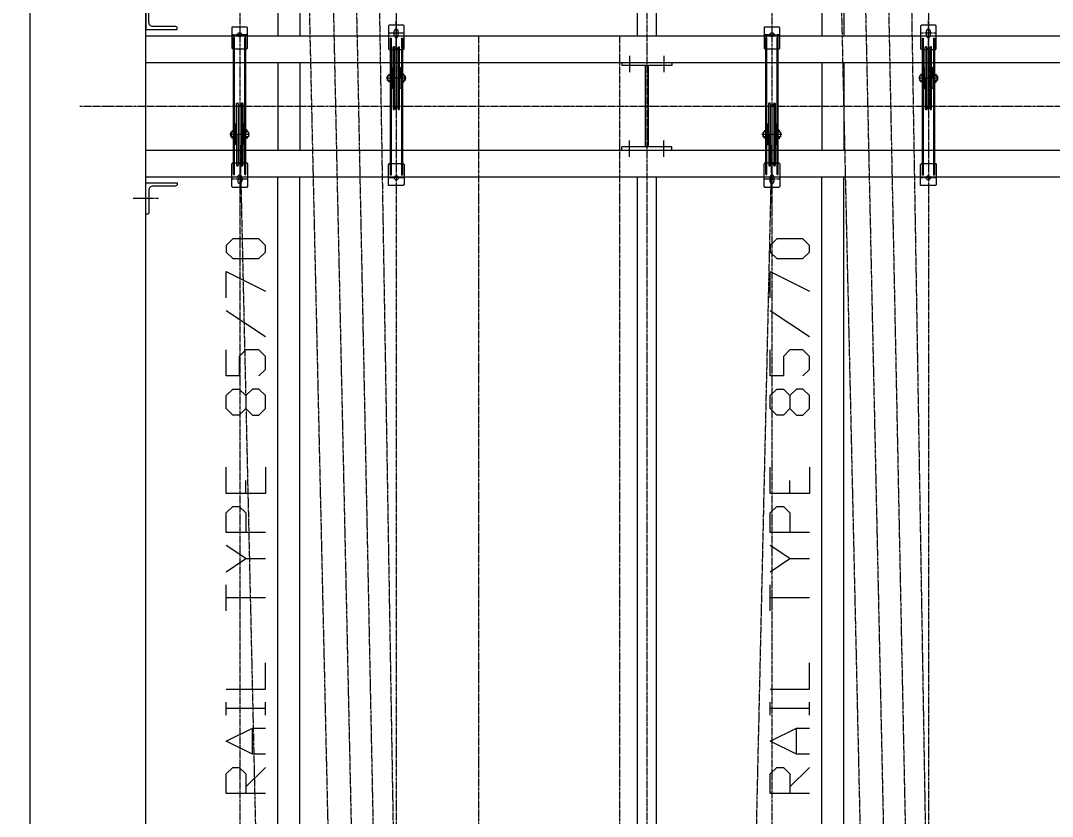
# Model space of a CAD drawing. Header units: millimetres. Extents: x 53635 to 142317, y 101101 to 147193.
# Drawn here: x 70416 to 73712, y 117454 to 119995 of the extents above; entities that cross this region are included whole.
import ezdxf

# ---------------------------------------------------------------- set-up
doc = ezdxf.new("R2010")
doc.units = ezdxf.units.MM
doc.header["$LTSCALE"] = 0.5
doc.header["$MEASUREMENT"] = 0
doc.linetypes.add('AXES2', pattern=[28.575, 19.05, -3.175, 3.175, -3.175])
doc.layers.get('0').update_dxf_attribs({"lineweight": 0})
for name, color, linetype, lineweight in [('-AXE', 1, 'AXES2', 0), ('-beton', 6, 'Continuous', 0), ('-fort', 7, 'Continuous', 0), ('AXE', 1, 'AXES2', 0), ('COT', 3, 'Continuous', 0), ('FORT', 7, 'Continuous', 0)]:
    doc.layers.add(name, color=color, linetype=linetype, lineweight=lineweight)
doc.styles.add('_TCW_TXTSTY_1', font='TIMES.TTF')
doc.styles.get("Standard").update_dxf_attribs({"font": 'TXT.SHX'})
doc.dimstyles.get("Standard").update_dxf_attribs({"dimscale": 10, "dimtxt": 1.5, "dimasz": 2, "dimexe": 1, "dimexo": 1, "dimgap": 1, "dimtad": 1, "dimrnd": 0.5, "dimdsep": 46, "dimtxsty": '_TCW_TXTSTY_1', "dimcen": 0.09, "dimclrd": 3, "dimclre": 3, "dimclrt": 3, "dimadec": 0, "dimazin": 0, "dimtfac": 1, "dimtdec": 3, "dimtmove": 0, "dimatfit": 0, "dimfxl": 1, "dimfrac": 2, "dimtolj": 1, "dimtzin": 0, "dimarcsym": 0})

# ---------------------------------------------------------------- blocks, each defined once
blk = doc.blocks.new('*D94')
at = {"layer": 'COT', "linetype": 'Continuous'}
for points in [[(69641.1, 122093), (69628.1, 121993), (69654.1, 121993)], [(69641.1, 105350.2), (69654.1, 105450.2), (69628.1, 105450.2)]]:
    blk.add_hatch(color=3, dxfattribs=at).paths.add_polyline_path(points)
at = {"linetype": 'ByBlock', "flags": 128}
for points in [[(69591.1, 114575.8), (69591.1, 114492.4), (69466.1, 114492.4), (69466.1, 114575.8)], [(69466.1, 114367.4), (69570.3, 114367.4), (69591.1, 114388.3), (69591.1, 114429.9), (69570.3, 114450.8), (69466.1, 114450.8)], [(69591.1, 114263.3), (69591.1, 114284.1), (69549.5, 114325.8), (69487, 114325.8), (69466.1, 114304.9), (69466.1, 114263.3), (69487, 114242.4), (69570.3, 114242.4), (69591.1, 114263.3)], [(69591.1, 114159.1), (69591.1, 114200.8)], [(69591.1, 114034.1), (69466.1, 114034.1), (69466.1, 114096.6), (69487, 114117.4), (69507.8, 114117.4), (69528.6, 114096.6), (69528.6, 114034.1)], [(69591.1, 113909.1), (69591.1, 113992.4), (69466.1, 113992.4), (69466.1, 113909.1), (69591.1, 113909.1)], [(69591.1, 113867.4), (69591.1, 113784.1), (69466.1, 113784.1), (69466.1, 113867.4)], [(69591.1, 113659.1), (69466.1, 113659.1)], [(69591.1, 113575.8), (69466.1, 113575.8)], [(69487, 113284.1), (69466.1, 113304.9), (69466.1, 113346.6), (69487, 113367.4), (69507.8, 113367.4), (69528.6, 113346.6), (69528.6, 113304.9), (69549.5, 113284.1), (69591.1, 113284.1), (69591.1, 113367.4)], [(69591.1, 113221.6), (69466.1, 113221.6), (69549.5, 113159.1), (69549.5, 113242.4)], [(69466.1, 113034.1), (69466.1, 113117.4), (69591.1, 113054.9)], [(69528.6, 112909.1), (69528.6, 112971.6), (69549.5, 112992.4), (69570.3, 112992.4), (69591.1, 112971.6), (69591.1, 112929.9), (69570.3, 112909.1), (69507.8, 112909.1), (69466.1, 112950.8), (69466.1, 112971.6)], [(69591.1, 112825.8), (69591.1, 112867.4)]]:
    blk.add_lwpolyline(points, dxfattribs=at)
at = {"linetype": 'ByBlock'}
for points in [[(69528.6, 114492.4), (69528.6, 114534.1)], [(69549.5, 114284.1), (69591.1, 114325.8)], [(69466.1, 114159.1), (69466.1, 114200.8)], [(69591.1, 114179.9), (69466.1, 114179.9)], [(69528.6, 114054.9), (69591.1, 114117.4)], [(69528.6, 113784.1), (69528.6, 113825.8)], [(69591.1, 113742.4), (69466.1, 113742.4)], [(69528.6, 113659.1), (69528.6, 113742.4)], [(69466.1, 113534.1), (69466.1, 113617.4)], [(69591.1, 112846.6), (69466.1, 112846.6), (69487, 112825.8)]]:
    blk.add_lwpolyline(points, dxfattribs=at)
at = {"layer": 'COT', "color": 3, "linetype": 'Continuous'}
for p, q in [((70570.9, 122093), (69591.1, 122093)), ((70570.9, 105350.2), (69591.1, 105350.2))]:
    blk.add_line(p, q, dxfattribs=at)
at = {"layer": 'COT', "color": 3, "linetype": 'Continuous', "flags": 128}
for points in [[(69641.1, 122093), (69628.1, 121993), (69654.1, 121993)], [(69641.1, 105350.2), (69654.1, 105450.2), (69628.1, 105450.2)]]:
    blk.add_lwpolyline(points, close=True, dxfattribs=at)
for points in [[(69641.1, 121993), (69641.1, 121993), (69641.1, 121993), (69641.1, 105450.2)], [(69641.1, 105450.2), (69641.1, 105450.2), (69641.1, 105450.2), (69641.1, 105450.2)]]:
    blk.add_lwpolyline(points, dxfattribs=at)
blk = doc.blocks.new('*D100')
at = {"layer": 'COT', "linetype": 'Continuous'}
for points in [[(69940.9, 122093), (69927.9, 121993), (69953.9, 121993)], [(69940.9, 113721.6), (69953.9, 113821.6), (69927.9, 113821.6)]]:
    blk.add_hatch(color=3, dxfattribs=at).paths.add_polyline_path(points)
at = {"linetype": 'ByBlock', "flags": 128}
for points in [[(69786.7, 118032.3), (69765.9, 118053.1), (69765.9, 118094.8), (69786.7, 118115.6), (69807.5, 118115.6), (69828.4, 118094.8), (69828.4, 118053.1), (69849.2, 118032.3), (69890.9, 118032.3), (69890.9, 118115.6)], [(69765.9, 117907.3), (69765.9, 117990.6), (69890.9, 117928.1)], [(69786.7, 117782.3), (69765.9, 117803.1), (69765.9, 117844.8), (69786.7, 117865.6), (69807.5, 117865.6), (69828.4, 117844.8), (69828.4, 117824)], [(69890.9, 117678.1), (69890.9, 117719.8), (69870, 117740.6), (69849.2, 117740.6), (69828.4, 117719.8), (69828.4, 117678.1), (69807.5, 117657.3), (69786.7, 117657.3), (69765.9, 117678.1), (69765.9, 117719.8), (69786.7, 117740.6), (69807.5, 117740.6), (69828.4, 117719.8)]]:
    blk.add_lwpolyline(points, dxfattribs=at)
at = {"linetype": 'ByBlock'}
for points in [[(69828.4, 117844.8), (69849.2, 117865.6), (69870, 117865.6), (69890.9, 117844.8), (69890.9, 117803.1), (69870, 117782.3)], [(69828.4, 117678.1), (69849.2, 117657.3), (69870, 117657.3), (69890.9, 117678.1)]]:
    blk.add_lwpolyline(points, dxfattribs=at)
at = {"layer": 'COT', "color": 3, "linetype": 'Continuous'}
for p, q in [((70520.9, 122093), (69890.9, 122093)), ((70309.5, 113721.6), (69890.9, 113721.6))]:
    blk.add_line(p, q, dxfattribs=at)
at = {"layer": 'COT', "color": 3, "linetype": 'Continuous', "flags": 128}
for points in [[(69940.9, 122093), (69927.9, 121993), (69953.9, 121993)], [(69940.9, 113721.6), (69953.9, 113821.6), (69927.9, 113821.6)]]:
    blk.add_lwpolyline(points, close=True, dxfattribs=at)
for points in [[(69940.9, 121993), (69940.9, 121993), (69940.9, 121993), (69940.9, 117907.3)], [(69940.9, 113821.6), (69940.9, 113821.6), (69940.9, 113821.6), (69940.9, 117907.3)]]:
    blk.add_lwpolyline(points, dxfattribs=at)
blk = doc.blocks.new('*D102')
at = {"layer": 'COT', "linetype": 'Continuous'}
for points in [[(70220.9, 121409.1), (70207.9, 121309.1), (70233.9, 121309.1)], [(70220.9, 119721.6), (70233.9, 119821.6), (70207.9, 119821.6)]]:
    blk.add_hatch(color=3, dxfattribs=at).paths.add_polyline_path(points)
at = {"linetype": 'ByBlock', "flags": 128}
for points in [[(70170.9, 120690.3), (70170.9, 120732), (70150, 120752.8), (70129.2, 120752.8), (70108.4, 120732), (70108.4, 120690.3), (70087.5, 120669.5), (70066.7, 120669.5), (70045.9, 120690.3), (70045.9, 120732), (70066.7, 120752.8), (70087.5, 120752.8), (70108.4, 120732)], [(70170.9, 120565.3), (70170.9, 120607), (70150, 120627.8), (70129.2, 120627.8), (70108.4, 120607), (70108.4, 120565.3), (70087.5, 120544.5), (70066.7, 120544.5), (70045.9, 120565.3), (70045.9, 120607), (70066.7, 120627.8), (70087.5, 120627.8), (70108.4, 120607)], [(70108.4, 120419.5), (70108.4, 120482), (70129.2, 120502.8), (70150, 120502.8), (70170.9, 120482), (70170.9, 120440.3), (70150, 120419.5), (70087.5, 120419.5), (70045.9, 120461.2), (70045.9, 120482)], [(70170.9, 120336.2), (70170.9, 120377.8)]]:
    blk.add_lwpolyline(points, dxfattribs=at)
at = {"linetype": 'ByBlock'}
for points in [[(70108.4, 120690.3), (70129.2, 120669.5), (70150, 120669.5), (70170.9, 120690.3)], [(70108.4, 120565.3), (70129.2, 120544.5), (70150, 120544.5), (70170.9, 120565.3)], [(70170.9, 120357), (70045.9, 120357), (70066.7, 120336.2)]]:
    blk.add_lwpolyline(points, dxfattribs=at)
at = {"layer": 'COT', "color": 3, "linetype": 'Continuous'}
for p, q in [((70554.5, 121409.1), (70170.9, 121409.1)), ((70359.5, 119721.6), (70170.9, 119721.6))]:
    blk.add_line(p, q, dxfattribs=at)
at = {"layer": 'COT', "color": 3, "linetype": 'Continuous', "flags": 128}
for points in [[(70220.9, 121409.1), (70207.9, 121309.1), (70233.9, 121309.1)], [(70220.9, 119721.6), (70233.9, 119821.6), (70207.9, 119821.6)]]:
    blk.add_lwpolyline(points, close=True, dxfattribs=at)
for points in [[(70220.9, 121309.1), (70220.9, 121309.1), (70220.9, 121309.1), (70220.9, 120565.3)], [(70220.9, 119821.6), (70220.9, 119821.6), (70220.9, 119821.6), (70220.9, 120565.3)]]:
    blk.add_lwpolyline(points, dxfattribs=at)

msp = doc.modelspace()

# ---------------------------------------------------------------- linework, layer by layer
at = {"layer": '-AXE'}
for p, q in [((72415.9, 121723.73), (72415.9, 105730.21)), ((70604.5, 119721.59), (77418.31, 119721.59)), ((70855.91, 119426.59), (70775.58, 119426.59))]:
    msp.add_line(p, q, dxfattribs=at)
at = {"layer": '-beton'}
for p, q in [((70445.89, 104896.59), (70445.89, 122516.59)), ((70815.89, 105296.59), (70815.89, 122146.59))]:
    msp.add_line(p, q, dxfattribs=at)
at = {"layer": '-fort'}
for p, q in [((72385.9, 120951.59), (72385.9, 119946.59)), ((72445.9, 120951.59), (72445.9, 119946.59)), ((70815.89, 119946.59), (77215.89, 119946.59)), ((72360.9, 119883.16), (72360.9, 119830.96)), ((72470.9, 119883.16), (72470.9, 119830.96)), ((70815.89, 119861.59), (77215.89, 119861.59)), ((72335.9, 119861.59), (72335.9, 119851.59)), ((72495.9, 119851.59), (72335.9, 119851.59)), ((72410.9, 119851.59), (72410.9, 119591.59)), ((72420.9, 119851.59), (72420.9, 119591.59)), ((72495.9, 119861.59), (72495.9, 119851.59)), ((72360.9, 119560.01), (72360.9, 119612.21)), ((72470.9, 119560.01), (72470.9, 119612.21)), ((70815.89, 119581.59), (77215.89, 119581.59)), ((72335.9, 119581.59), (72335.9, 119591.59)), ((72495.9, 119591.59), (72335.9, 119591.59)), ((72495.9, 119581.59), (72495.9, 119591.59)), ((70815.89, 119496.59), (77215.89, 119496.59)), ((72385.9, 119496.59), (72385.9, 116946.59)), ((72445.9, 119496.59), (72445.9, 116946.59))]:
    msp.add_line(p, q, dxfattribs=at)
for points in [[(70825.89, 120060.59, 0.4142136), (70819.89, 120066.59), (70815.89, 120066.59), (70815.89, 119966.59), (70915.89, 119966.59), (70915.89, 119970.59, 0.4142136), (70909.89, 119976.59), (70837.89, 119976.59, -0.4142136), (70825.89, 119988.59)], [(70825.89, 119382.59, -0.4142136), (70819.89, 119376.59), (70815.89, 119376.59), (70815.89, 119476.59), (70915.89, 119476.59), (70915.89, 119472.59, -0.4142136), (70909.89, 119466.59), (70837.89, 119466.59, 0.4142136), (70825.89, 119454.59)]]:
    msp.add_lwpolyline(points, format="xyb", close=True, dxfattribs=at)
at = {"linetype": 'ByBlock', "flags": 128}
for points in [[(71197.84, 119255.96), (71197.84, 119276.79), (71177.01, 119297.63), (71093.68, 119297.63), (71072.84, 119276.79), (71072.84, 119255.96), (71093.68, 119235.13), (71177.01, 119235.13), (71197.84, 119255.96)], [(72935.72, 119255.96), (72935.72, 119276.79), (72914.89, 119297.63), (72831.55, 119297.63), (72810.72, 119276.79), (72810.72, 119255.96), (72831.55, 119235.13), (72914.89, 119235.13), (72935.72, 119255.96)], [(71072.84, 119110.13), (71072.84, 119193.46), (71197.84, 119130.96)], [(72810.72, 119110.13), (72810.72, 119193.46), (72935.72, 119130.96)], [(71197.84, 118985.13), (71072.84, 119068.46)], [(72935.72, 118985.13), (72810.72, 119068.46)], [(71177.01, 118860.13), (71197.84, 118880.96), (71197.84, 118922.63), (71177.01, 118943.46), (71135.34, 118943.46), (71114.51, 118922.63), (71114.51, 118860.13), (71072.84, 118860.13), (71072.84, 118943.46)], [(72914.89, 118860.13), (72935.72, 118880.96), (72935.72, 118922.63), (72914.89, 118943.46), (72873.22, 118943.46), (72852.39, 118922.63), (72852.39, 118860.13), (72810.72, 118860.13), (72810.72, 118943.46)], [(71197.84, 118755.96), (71197.84, 118797.63), (71177.01, 118818.46), (71156.18, 118818.46), (71135.34, 118797.63), (71135.34, 118755.96), (71114.51, 118735.13), (71093.68, 118735.13), (71072.84, 118755.96), (71072.84, 118797.63), (71093.68, 118818.46), (71114.51, 118818.46), (71135.34, 118797.63)], [(72935.72, 118755.96), (72935.72, 118797.63), (72914.89, 118818.46), (72894.05, 118818.46), (72873.22, 118797.63), (72873.22, 118755.96), (72852.39, 118735.13), (72831.55, 118735.13), (72810.72, 118755.96), (72810.72, 118797.63), (72831.55, 118818.46), (72852.39, 118818.46), (72873.22, 118797.63)], [(71197.84, 118568.46), (71197.84, 118485.13), (71072.84, 118485.13), (71072.84, 118568.46)], [(72935.72, 118568.46), (72935.72, 118485.13), (72810.72, 118485.13), (72810.72, 118568.46)], [(71197.84, 118360.13), (71072.84, 118360.13), (71072.84, 118422.63), (71093.68, 118443.46), (71114.51, 118443.46), (71135.34, 118422.63), (71135.34, 118360.13)], [(72935.72, 118360.13), (72810.72, 118360.13), (72810.72, 118422.63), (72831.55, 118443.46), (72852.39, 118443.46), (72873.22, 118422.63), (72873.22, 118360.13)], [(71072.84, 118235.13), (71135.34, 118276.79), (71197.84, 118276.79)], [(72810.72, 118235.13), (72873.22, 118276.79), (72935.72, 118276.79)], [(71197.84, 118151.79), (71072.84, 118151.79)], [(72935.72, 118151.79), (72810.72, 118151.79)], [(71072.84, 117860.13), (71197.84, 117860.13), (71197.84, 117943.46)], [(72810.72, 117860.13), (72935.72, 117860.13), (72935.72, 117943.46)], [(71197.84, 117776.79), (71197.84, 117818.46)], [(72935.72, 117776.79), (72935.72, 117818.46)], [(71197.84, 117651.79), (71156.18, 117651.79), (71072.84, 117693.46), (71156.18, 117735.13), (71197.84, 117735.13)], [(72935.72, 117651.79), (72894.05, 117651.79), (72810.72, 117693.46), (72894.05, 117735.13), (72935.72, 117735.13)], [(71197.84, 117526.79), (71072.84, 117526.79), (71072.84, 117589.29), (71093.68, 117610.13), (71114.51, 117610.13), (71135.34, 117589.29), (71135.34, 117526.79)], [(72935.72, 117526.79), (72810.72, 117526.79), (72810.72, 117589.29), (72831.55, 117610.13), (72852.39, 117610.13), (72873.22, 117589.29), (72873.22, 117526.79)]]:
    msp.add_lwpolyline(points, dxfattribs=at)
at = {"linetype": 'ByBlock'}
for points in [[(71135.34, 118755.96), (71156.18, 118735.13), (71177.01, 118735.13), (71197.84, 118755.96)], [(72873.22, 118755.96), (72894.05, 118735.13), (72914.89, 118735.13), (72935.72, 118755.96)], [(71135.34, 118485.13), (71135.34, 118526.79)], [(72873.22, 118485.13), (72873.22, 118526.79)], [(71135.34, 118276.79), (71072.84, 118318.46)], [(72873.22, 118276.79), (72810.72, 118318.46)], [(71072.84, 118110.13), (71072.84, 118193.46)], [(72810.72, 118110.13), (72810.72, 118193.46)], [(71072.84, 117776.79), (71072.84, 117818.46)], [(71197.84, 117797.63), (71072.84, 117797.63)], [(72810.72, 117776.79), (72810.72, 117818.46)], [(72935.72, 117797.63), (72810.72, 117797.63)], [(71156.18, 117651.79), (71156.18, 117735.13)], [(72894.05, 117651.79), (72894.05, 117735.13)], [(71135.34, 117547.63), (71197.84, 117610.13)], [(72873.22, 117547.63), (72935.72, 117610.13)]]:
    msp.add_lwpolyline(points, dxfattribs=at)
at = {"layer": 'AXE'}
for p, q in [((71615.89, 121521.59), (71615.89, 106721.59)), ((73315.89, 121521.59), (73315.89, 106721.59)), ((71615.89, 107811.59), (71307.89, 121409.09)), ((71384.89, 121409.09), (71615.89, 110811.59)), ((71615.89, 113811.59), (71461.89, 121409.09)), ((71538.89, 121409.09), (71615.89, 116811.59)), ((73315.89, 107811.59), (73007.89, 121409.09)), ((73084.89, 121409.09), (73315.89, 110811.59)), ((73315.89, 113811.59), (73161.89, 121409.09)), ((73238.89, 121409.09), (73315.89, 116811.59)), ((71115.89, 120721.59), (71115.89, 105921.59)), ((72815.89, 120721.59), (72815.89, 105921.59)), ((71615.79, 119879.41), (71615.79, 119994.96)), ((73315.79, 119879.41), (73315.79, 119994.96)), ((71142.07, 119950.09), (71089.52, 119950.09)), ((71642.07, 119954.59), (71589.52, 119954.59)), ((71878.9, 119946.59), (71878.9, 107496.59)), ((71878.9, 119946.59), (72328.9, 119946.59)), ((72328.9, 119946.59), (72328.9, 107496.59)), ((72842.07, 119950.09), (72789.52, 119950.09)), ((73342.07, 119954.59), (73289.52, 119954.59)), ((71115.89, 119631.59), (71423.89, 106034.09)), ((72815.89, 119631.59), (72507.89, 106034.09)), ((71115.79, 119563.76), (71115.79, 119448.21)), ((72815.79, 119563.76), (72815.79, 119448.21)), ((71142.07, 119488.59), (71089.52, 119488.59)), ((71642.07, 119493.09), (71589.52, 119493.09)), ((72842.07, 119488.59), (72789.52, 119488.59)), ((73342.07, 119493.09), (73289.52, 119493.09))]:
    msp.add_line(p, q, dxfattribs=at)
at = {"layer": 'FORT'}
for p, q in [((71237.63, 120046.59), (71237.63, 119946.59)), ((71307.63, 120046.59), (71307.63, 119946.59)), ((72975.51, 120046.59), (72975.51, 119946.59)), ((73045.51, 120046.59), (73045.51, 119946.59)), ((71090.79, 119974.59), (71090.79, 119907.09)), ((71138.29, 119974.59), (71090.79, 119974.59)), ((71140.79, 119972.09), (71138.29, 119974.59)), ((71140.79, 119907.09), (71140.79, 119972.09)), ((71590.79, 119978.09), (71593.29, 119980.59)), ((71590.79, 119978.09), (71590.79, 119905.09)), ((71638.29, 119980.59), (71593.29, 119980.59)), ((71640.79, 119978.09), (71638.29, 119980.59)), ((71640.79, 119905.09), (71640.79, 119978.09)), ((72838.29, 119974.59), (72790.79, 119974.59)), ((72790.79, 119974.59), (72790.79, 119907.09)), ((72840.79, 119972.09), (72838.29, 119974.59)), ((72840.79, 119907.09), (72840.79, 119972.09)), ((73290.79, 119978.09), (73293.29, 119980.59)), ((73290.79, 119978.09), (73290.79, 119905.09)), ((73338.29, 119980.59), (73293.29, 119980.59)), ((73340.79, 119978.09), (73338.29, 119980.59)), ((73340.79, 119905.09), (73340.79, 119978.09)), ((71096.29, 119503.59), (71096.29, 119941.59)), ((71099.29, 119941.59), (71096.29, 119941.59)), ((71099.29, 119503.59), (71099.29, 119941.59)), ((71132.29, 119503.59), (71132.29, 119941.59)), ((71135.29, 119941.59), (71132.29, 119941.59)), ((71135.29, 119503.59), (71135.29, 119941.59)), ((71596.29, 119939.59), (71596.29, 119501.59)), ((71596.29, 119939.59), (71599.29, 119939.59)), ((71599.29, 119939.59), (71599.29, 119501.59)), ((71609.29, 119948.09), (71609.29, 119961.09)), ((71622.29, 119948.09), (71622.29, 119961.09)), ((71632.29, 119939.59), (71632.29, 119501.59)), ((71632.29, 119939.59), (71635.29, 119939.59)), ((71635.29, 119939.59), (71635.29, 119501.59)), ((72796.29, 119503.59), (72796.29, 119941.59)), ((72799.29, 119941.59), (72796.29, 119941.59)), ((72799.29, 119503.59), (72799.29, 119941.59)), ((72832.29, 119503.59), (72832.29, 119941.59)), ((72835.29, 119941.59), (72832.29, 119941.59)), ((72835.29, 119503.59), (72835.29, 119941.59)), ((73296.29, 119939.59), (73296.29, 119501.59)), ((73296.29, 119939.59), (73299.29, 119939.59)), ((73299.29, 119939.59), (73299.29, 119501.59)), ((73309.29, 119948.09), (73309.29, 119961.09)), ((73322.29, 119948.09), (73322.29, 119961.09)), ((73332.29, 119939.59), (73332.29, 119501.59)), ((73332.29, 119939.59), (73335.29, 119939.59)), ((73335.29, 119939.59), (73335.29, 119501.59)), ((71093.29, 119904.59), (71090.79, 119907.09)), ((71093.29, 119904.59), (71096.29, 119904.59)), ((71099.29, 119904.59), (71132.29, 119904.59)), ((71135.29, 119904.59), (71138.29, 119904.59)), ((71138.29, 119904.59), (71140.79, 119907.09)), ((71593.29, 119902.59), (71590.79, 119905.09)), ((71593.29, 119902.59), (71596.29, 119902.59)), ((71599.29, 119902.59), (71632.29, 119902.59)), ((71605.89, 119811.59), (71605.89, 119910.59)), ((71606.89, 119911.59), (71609.38, 119911.59)), ((71610.34, 119714.09), (71610.34, 119910.84)), ((71612.03, 119904.55), (71610.34, 119910.84)), ((71619.76, 119904.55), (71621.44, 119910.84)), ((71621.44, 119714.09), (71621.44, 119910.84)), ((71622.41, 119911.59), (71624.89, 119911.59)), ((71625.89, 119712.59), (71625.89, 119910.59)), ((71635.29, 119902.59), (71638.29, 119902.59)), ((71638.29, 119902.59), (71640.79, 119905.09)), ((72793.29, 119904.59), (72790.79, 119907.09)), ((72793.29, 119904.59), (72796.29, 119904.59)), ((72799.29, 119904.59), (72832.29, 119904.59)), ((72835.29, 119904.59), (72838.29, 119904.59)), ((72838.29, 119904.59), (72840.79, 119907.09)), ((73293.29, 119902.59), (73290.79, 119905.09)), ((73293.29, 119902.59), (73296.29, 119902.59)), ((73299.29, 119902.59), (73332.29, 119902.59)), ((73305.89, 119811.59), (73305.89, 119910.59)), ((73306.89, 119911.59), (73309.38, 119911.59)), ((73310.34, 119714.09), (73310.34, 119910.84)), ((73312.03, 119904.55), (73310.34, 119910.84)), ((73319.76, 119904.55), (73321.44, 119910.84)), ((73321.44, 119714.09), (73321.44, 119910.84)), ((73322.41, 119911.59), (73324.89, 119911.59)), ((73325.89, 119712.59), (73325.89, 119910.59)), ((73335.29, 119902.59), (73338.29, 119902.59)), ((73338.29, 119902.59), (73340.79, 119905.09)), ((71237.63, 119861.59), (71237.63, 119581.59)), ((71307.63, 119861.59), (71307.63, 119581.59)), ((71601.89, 119844.09), (71605.89, 119845.16)), ((71601.89, 119811.59), (71601.89, 119844.09)), ((71629.89, 119844.09), (71625.89, 119845.16)), ((71629.89, 119811.59), (71629.89, 119844.09)), ((72975.51, 119861.59), (72975.51, 119581.59)), ((73045.51, 119861.59), (73045.51, 119581.59)), ((73301.89, 119844.09), (73305.89, 119845.16)), ((73301.89, 119811.59), (73301.89, 119844.09)), ((73329.89, 119844.09), (73325.89, 119845.16)), ((73329.89, 119811.59), (73329.89, 119844.09)), ((71588.24, 119819.09), (71587.39, 119818.21)), ((71587.39, 119818.21), (71587.39, 119804.96)), ((71588.24, 119804.09), (71587.39, 119804.96)), ((71588.24, 119804.09), (71588.24, 119819.09)), ((71593.39, 119819.09), (71588.24, 119819.09)), ((71593.39, 119804.09), (71588.24, 119804.09)), ((71590.68, 119823.41), (71590.68, 119822.6)), ((71593.36, 119823.41), (71590.68, 119823.41)), ((71590.68, 119822.6), (71592.6, 119822.6)), ((71592.6, 119821.36), (71590.68, 119819.94)), ((71590.68, 119819.94), (71591.18, 119819.1)), ((71590.68, 119803.23), (71591.18, 119804.07)), ((71592.6, 119801.81), (71590.68, 119803.23)), ((71591.23, 119819.18), (71593.36, 119820.68)), ((71591.23, 119803.99), (71593.36, 119802.49)), ((71592.6, 119822.6), (71592.6, 119821.36)), ((71593.36, 119820.68), (71593.36, 119823.41)), ((71599.39, 119819.19), (71593.39, 119819.19)), ((71599.39, 119803.99), (71593.39, 119803.99)), ((71601.99, 119823.09), (71599.49, 119823.09)), ((71601.89, 119811.59), (71601.89, 119779.09)), ((71605.89, 119811.59), (71605.89, 119712.59)), ((71629.79, 119823.09), (71632.29, 119823.09)), ((71629.89, 119811.59), (71629.89, 119779.09)), ((71638.39, 119819.19), (71632.39, 119819.19)), ((71638.39, 119803.99), (71632.39, 119803.99)), ((71643.55, 119819.09), (71638.39, 119819.09)), ((71643.55, 119804.09), (71638.39, 119804.09)), ((71638.39, 119797.08), (71638.39, 119803.98)), ((71638.43, 119820.57), (71638.43, 119823.31)), ((71638.43, 119823.31), (71641.11, 119823.31)), ((71640.56, 119819.08), (71638.43, 119820.57)), ((71640.56, 119803.88), (71638.43, 119802.38)), ((71639.19, 119822.49), (71639.19, 119821.26)), ((71641.11, 119822.49), (71639.19, 119822.49)), ((71639.19, 119821.26), (71641.11, 119819.84)), ((71639.19, 119801.7), (71641.11, 119803.12)), ((71641.11, 119819.84), (71640.61, 119819)), ((71641.11, 119803.12), (71640.61, 119803.96)), ((71641.11, 119823.31), (71641.11, 119822.49)), ((71643.55, 119804.09), (71643.55, 119819.09)), ((71643.55, 119804.09), (71643.55, 119819.09)), ((71643.55, 119819.09), (71644.39, 119818.21)), ((71643.55, 119804.09), (71644.39, 119804.96)), ((71644.39, 119818.21), (71644.39, 119804.96)), ((73288.24, 119819.09), (73287.39, 119818.21)), ((73287.39, 119818.21), (73287.39, 119804.96)), ((73288.24, 119804.09), (73287.39, 119804.96)), ((73288.24, 119804.09), (73288.24, 119819.09)), ((73293.39, 119819.09), (73288.24, 119819.09)), ((73293.39, 119804.09), (73288.24, 119804.09)), ((73290.68, 119823.41), (73290.68, 119822.6)), ((73293.36, 119823.41), (73290.68, 119823.41)), ((73290.68, 119822.6), (73292.6, 119822.6)), ((73292.6, 119821.36), (73290.68, 119819.94)), ((73290.68, 119819.94), (73291.18, 119819.1)), ((73290.68, 119803.23), (73291.18, 119804.07)), ((73292.6, 119801.81), (73290.68, 119803.23)), ((73291.23, 119819.18), (73293.36, 119820.68)), ((73291.23, 119803.99), (73293.36, 119802.49)), ((73292.6, 119822.6), (73292.6, 119821.36)), ((73293.36, 119820.68), (73293.36, 119823.41)), ((73299.39, 119819.19), (73293.39, 119819.19)), ((73299.39, 119803.99), (73293.39, 119803.99)), ((73301.99, 119823.09), (73299.49, 119823.09)), ((73301.89, 119811.59), (73301.89, 119779.09)), ((73305.89, 119811.59), (73305.89, 119712.59)), ((73329.79, 119823.09), (73332.29, 119823.09)), ((73329.89, 119811.59), (73329.89, 119779.09)), ((73338.39, 119819.19), (73332.39, 119819.19)), ((73338.39, 119803.99), (73332.39, 119803.99)), ((73343.55, 119819.09), (73338.39, 119819.09)), ((73343.55, 119804.09), (73338.39, 119804.09)), ((73338.39, 119797.08), (73338.39, 119803.98)), ((73338.43, 119820.57), (73338.43, 119823.31)), ((73338.43, 119823.31), (73341.11, 119823.31)), ((73340.56, 119819.08), (73338.43, 119820.57)), ((73340.56, 119803.88), (73338.43, 119802.38)), ((73339.19, 119822.49), (73339.19, 119821.26)), ((73341.11, 119822.49), (73339.19, 119822.49)), ((73339.19, 119821.26), (73341.11, 119819.84)), ((73339.19, 119801.7), (73341.11, 119803.12)), ((73341.11, 119819.84), (73340.61, 119819)), ((73341.11, 119803.12), (73340.61, 119803.96)), ((73341.11, 119823.31), (73341.11, 119822.49)), ((73343.55, 119804.09), (73343.55, 119819.09)), ((73343.55, 119804.09), (73343.55, 119819.09)), ((73343.55, 119819.09), (73344.39, 119818.21)), ((73343.55, 119804.09), (73344.39, 119804.96)), ((73344.39, 119818.21), (73344.39, 119804.96)), ((71590.68, 119800.57), (71592.6, 119800.57)), ((71590.68, 119799.76), (71590.68, 119800.57)), ((71593.36, 119799.76), (71590.68, 119799.76)), ((71592.6, 119800.57), (71592.6, 119801.81)), ((71593.36, 119802.49), (71593.36, 119799.76)), ((71601.99, 119800.09), (71599.49, 119800.09)), ((71601.89, 119779.09), (71605.89, 119778.01)), ((71605.89, 119778.01), (71605.89, 119739.84)), ((71629.89, 119779.09), (71625.89, 119778.01)), ((71629.79, 119800.09), (71632.29, 119800.09)), ((71638.39, 119796.59), (71635.39, 119796.59)), ((71638.43, 119802.38), (71638.43, 119799.65)), ((71638.43, 119799.65), (71641.11, 119799.65)), ((71639.19, 119800.46), (71639.19, 119801.7)), ((71641.11, 119800.46), (71639.19, 119800.46)), ((71641.11, 119799.65), (71641.11, 119800.46)), ((73290.68, 119800.57), (73292.6, 119800.57)), ((73290.68, 119799.76), (73290.68, 119800.57)), ((73293.36, 119799.76), (73290.68, 119799.76)), ((73292.6, 119800.57), (73292.6, 119801.81)), ((73293.36, 119802.49), (73293.36, 119799.76)), ((73301.99, 119800.09), (73299.49, 119800.09)), ((73301.89, 119779.09), (73305.89, 119778.01)), ((73305.89, 119778.01), (73305.89, 119739.84)), ((73329.89, 119779.09), (73325.89, 119778.01)), ((73329.79, 119800.09), (73332.29, 119800.09)), ((73338.39, 119796.59), (73335.39, 119796.59)), ((73338.43, 119802.38), (73338.43, 119799.65)), ((73338.43, 119799.65), (73341.11, 119799.65)), ((73339.19, 119800.46), (73339.19, 119801.7)), ((73341.11, 119800.46), (73339.19, 119800.46)), ((73341.11, 119799.65), (73341.11, 119800.46)), ((71105.89, 119631.59), (71105.89, 119730.59)), ((71106.89, 119731.59), (71109.38, 119731.59)), ((71112.03, 119724.55), (71110.34, 119730.84)), ((71110.34, 119729.09), (71110.34, 119532.33)), ((71119.76, 119724.55), (71121.44, 119730.84)), ((71121.44, 119729.09), (71121.44, 119532.33)), ((71122.41, 119731.59), (71124.89, 119731.59)), ((71125.89, 119730.59), (71125.89, 119532.59)), ((71606.89, 119711.59), (71609.38, 119711.59)), ((71612.03, 119718.62), (71610.34, 119712.33)), ((71619.76, 119718.62), (71621.44, 119712.33)), ((71622.41, 119711.59), (71624.89, 119711.59)), ((72805.89, 119631.59), (72805.89, 119730.59)), ((72806.89, 119731.59), (72809.38, 119731.59)), ((72812.03, 119724.55), (72810.34, 119730.84)), ((72810.34, 119729.09), (72810.34, 119532.33)), ((72819.76, 119724.55), (72821.44, 119730.84)), ((72821.44, 119729.09), (72821.44, 119532.33)), ((72822.41, 119731.59), (72824.89, 119731.59)), ((72825.89, 119730.59), (72825.89, 119532.59)), ((73306.89, 119711.59), (73309.38, 119711.59)), ((73312.03, 119718.62), (73310.34, 119712.33)), ((73319.76, 119718.62), (73321.44, 119712.33)), ((73322.41, 119711.59), (73324.89, 119711.59)), ((71105.89, 119665.16), (71105.89, 119703.33)), ((72805.89, 119665.16), (72805.89, 119703.33)), ((71088.24, 119639.09), (71087.39, 119638.21)), ((71087.39, 119624.96), (71087.39, 119638.21)), ((71093.39, 119639.09), (71088.24, 119639.09)), ((71088.24, 119639.09), (71088.24, 119624.09)), ((71090.68, 119643.41), (71090.68, 119642.6)), ((71093.36, 119643.41), (71090.68, 119643.41)), ((71090.68, 119642.6), (71092.6, 119642.6)), ((71092.6, 119641.36), (71090.68, 119639.94)), ((71090.68, 119639.94), (71091.18, 119639.1)), ((71091.23, 119639.18), (71093.36, 119640.68)), ((71092.6, 119642.6), (71092.6, 119641.36)), ((71093.36, 119640.68), (71093.36, 119643.41)), ((71099.39, 119639.19), (71093.39, 119639.19)), ((71101.99, 119643.09), (71099.49, 119643.09)), ((71101.89, 119664.09), (71105.89, 119665.16)), ((71101.89, 119631.59), (71101.89, 119664.09)), ((71129.89, 119664.09), (71125.89, 119665.16)), ((71129.79, 119643.09), (71132.29, 119643.09)), ((71129.89, 119631.59), (71129.89, 119664.09)), ((71138.39, 119639.19), (71132.39, 119639.19)), ((71138.39, 119646.59), (71135.39, 119646.59)), ((71138.39, 119646.09), (71138.39, 119639.19)), ((71143.55, 119639.09), (71138.39, 119639.09)), ((71138.43, 119643.52), (71141.11, 119643.52)), ((71138.43, 119640.79), (71138.43, 119643.52)), ((71140.56, 119639.29), (71138.43, 119640.79)), ((71141.11, 119642.71), (71139.19, 119642.71)), ((71139.19, 119642.71), (71139.19, 119641.47)), ((71139.19, 119641.47), (71141.11, 119640.05)), ((71141.11, 119640.05), (71140.61, 119639.21)), ((71141.11, 119643.52), (71141.11, 119642.71)), ((71143.55, 119639.09), (71144.39, 119638.21)), ((71143.55, 119639.09), (71143.55, 119624.09)), ((71143.55, 119639.09), (71143.55, 119624.09)), ((71144.39, 119624.96), (71144.39, 119638.21)), ((72788.24, 119639.09), (72787.39, 119638.21)), ((72787.39, 119624.96), (72787.39, 119638.21)), ((72793.39, 119639.09), (72788.24, 119639.09)), ((72788.24, 119639.09), (72788.24, 119624.09)), ((72793.36, 119643.41), (72790.68, 119643.41)), ((72790.68, 119643.41), (72790.68, 119642.6)), ((72790.68, 119642.6), (72792.6, 119642.6)), ((72792.6, 119641.36), (72790.68, 119639.94)), ((72790.68, 119639.94), (72791.18, 119639.1)), ((72791.23, 119639.18), (72793.36, 119640.68)), ((72792.6, 119642.6), (72792.6, 119641.36)), ((72793.36, 119640.68), (72793.36, 119643.41)), ((72799.39, 119639.19), (72793.39, 119639.19)), ((72801.99, 119643.09), (72799.49, 119643.09)), ((72801.89, 119664.09), (72805.89, 119665.16)), ((72801.89, 119631.59), (72801.89, 119664.09)), ((72829.89, 119664.09), (72825.89, 119665.16)), ((72829.79, 119643.09), (72832.29, 119643.09)), ((72829.89, 119631.59), (72829.89, 119664.09)), ((72838.39, 119639.19), (72832.39, 119639.19)), ((72838.39, 119646.59), (72835.39, 119646.59)), ((72838.39, 119646.09), (72838.39, 119639.19)), ((72843.55, 119639.09), (72838.39, 119639.09)), ((72838.43, 119640.79), (72838.43, 119643.52)), ((72838.43, 119643.52), (72841.11, 119643.52)), ((72840.56, 119639.29), (72838.43, 119640.79)), ((72839.19, 119642.71), (72839.19, 119641.47)), ((72841.11, 119642.71), (72839.19, 119642.71)), ((72839.19, 119641.47), (72841.11, 119640.05)), ((72841.11, 119640.05), (72840.61, 119639.21)), ((72841.11, 119643.52), (72841.11, 119642.71)), ((72843.55, 119639.09), (72843.55, 119624.09)), ((72843.55, 119639.09), (72843.55, 119624.09)), ((72843.55, 119639.09), (72844.39, 119638.21)), ((72844.39, 119624.96), (72844.39, 119638.21)), ((71088.24, 119624.09), (71087.39, 119624.96)), ((71093.39, 119624.09), (71088.24, 119624.09)), ((71090.68, 119623.23), (71091.18, 119624.07)), ((71092.6, 119621.81), (71090.68, 119623.23)), ((71090.68, 119620.57), (71092.6, 119620.57)), ((71090.68, 119619.76), (71090.68, 119620.57)), ((71093.36, 119619.76), (71090.68, 119619.76)), ((71091.23, 119623.99), (71093.36, 119622.49)), ((71092.6, 119620.57), (71092.6, 119621.81)), ((71093.36, 119622.49), (71093.36, 119619.76)), ((71099.39, 119623.99), (71093.39, 119623.99)), ((71101.99, 119620.09), (71099.49, 119620.09)), ((71101.89, 119631.59), (71101.89, 119599.09)), ((71105.89, 119631.59), (71105.89, 119532.59)), ((71129.79, 119620.09), (71132.29, 119620.09)), ((71129.89, 119631.59), (71129.89, 119599.09)), ((71138.39, 119623.99), (71132.39, 119623.99)), ((71143.55, 119624.09), (71138.39, 119624.09)), ((71140.56, 119624.09), (71138.43, 119622.6)), ((71138.43, 119622.6), (71138.43, 119619.86)), ((71138.43, 119619.86), (71141.11, 119619.86)), ((71139.19, 119621.91), (71141.11, 119623.33)), ((71139.19, 119620.68), (71139.19, 119621.91)), ((71141.11, 119620.68), (71139.19, 119620.68)), ((71141.11, 119623.33), (71140.61, 119624.17)), ((71141.11, 119619.86), (71141.11, 119620.68)), ((71143.55, 119624.09), (71144.39, 119624.96)), ((72788.24, 119624.09), (72787.39, 119624.96)), ((72793.39, 119624.09), (72788.24, 119624.09)), ((72790.68, 119623.23), (72791.18, 119624.07)), ((72792.6, 119621.81), (72790.68, 119623.23)), ((72790.68, 119620.57), (72792.6, 119620.57)), ((72790.68, 119619.76), (72790.68, 119620.57)), ((72793.36, 119619.76), (72790.68, 119619.76)), ((72791.23, 119623.99), (72793.36, 119622.49)), ((72792.6, 119620.57), (72792.6, 119621.81)), ((72793.36, 119622.49), (72793.36, 119619.76)), ((72799.39, 119623.99), (72793.39, 119623.99)), ((72801.99, 119620.09), (72799.49, 119620.09)), ((72801.89, 119631.59), (72801.89, 119599.09)), ((72805.89, 119631.59), (72805.89, 119532.59)), ((72829.79, 119620.09), (72832.29, 119620.09)), ((72829.89, 119631.59), (72829.89, 119599.09)), ((72838.39, 119623.99), (72832.39, 119623.99)), ((72843.55, 119624.09), (72838.39, 119624.09)), ((72840.56, 119624.09), (72838.43, 119622.6)), ((72838.43, 119622.6), (72838.43, 119619.86)), ((72838.43, 119619.86), (72841.11, 119619.86)), ((72839.19, 119621.91), (72841.11, 119623.33)), ((72839.19, 119620.68), (72839.19, 119621.91)), ((72841.11, 119620.68), (72839.19, 119620.68)), ((72841.11, 119623.33), (72840.61, 119624.17)), ((72841.11, 119619.86), (72841.11, 119620.68)), ((72843.55, 119624.09), (72844.39, 119624.96)), ((71101.89, 119599.09), (71105.89, 119598.01)), ((71129.89, 119599.09), (71125.89, 119598.01)), ((72801.89, 119599.09), (72805.89, 119598.01)), ((72829.89, 119599.09), (72825.89, 119598.01)), ((71093.29, 119540.59), (71090.79, 119538.09)), ((71093.29, 119540.59), (71096.29, 119540.59)), ((71099.29, 119540.59), (71132.29, 119540.59)), ((71135.29, 119540.59), (71138.29, 119540.59)), ((71138.29, 119540.59), (71140.79, 119538.09)), ((72793.29, 119540.59), (72790.79, 119538.09)), ((72793.29, 119540.59), (72796.29, 119540.59)), ((72799.29, 119540.59), (72832.29, 119540.59)), ((72835.29, 119540.59), (72838.29, 119540.59)), ((72838.29, 119540.59), (72840.79, 119538.09)), ((71090.79, 119465.09), (71090.79, 119538.09)), ((71106.89, 119531.59), (71109.38, 119531.59)), ((71112.03, 119538.62), (71110.34, 119532.33)), ((71119.76, 119538.62), (71121.44, 119532.33)), ((71122.41, 119531.59), (71124.89, 119531.59)), ((71140.79, 119538.09), (71140.79, 119465.09)), ((71593.29, 119538.59), (71590.79, 119536.09)), ((71590.79, 119468.59), (71590.79, 119536.09)), ((71593.29, 119538.59), (71596.29, 119538.59)), ((71599.29, 119538.59), (71632.29, 119538.59)), ((71635.29, 119538.59), (71638.29, 119538.59)), ((71638.29, 119538.59), (71640.79, 119536.09)), ((71640.79, 119536.09), (71640.79, 119471.09)), ((72790.79, 119465.09), (72790.79, 119538.09)), ((72806.89, 119531.59), (72809.38, 119531.59)), ((72812.03, 119538.62), (72810.34, 119532.33)), ((72819.76, 119538.62), (72821.44, 119532.33)), ((72822.41, 119531.59), (72824.89, 119531.59)), ((72840.79, 119538.09), (72840.79, 119465.09)), ((73293.29, 119538.59), (73290.79, 119536.09)), ((73290.79, 119468.59), (73290.79, 119536.09)), ((73293.29, 119538.59), (73296.29, 119538.59)), ((73299.29, 119538.59), (73332.29, 119538.59)), ((73335.29, 119538.59), (73338.29, 119538.59)), ((73338.29, 119538.59), (73340.79, 119536.09)), ((73340.79, 119536.09), (73340.79, 119471.09)), ((71096.29, 119503.59), (71099.29, 119503.59)), ((71109.29, 119495.09), (71109.29, 119482.09)), ((71122.29, 119495.09), (71122.29, 119482.09)), ((71132.29, 119503.59), (71135.29, 119503.59)), ((71237.63, 116946.59), (71237.63, 119496.59)), ((71307.63, 116946.59), (71307.63, 119496.59)), ((71599.29, 119501.59), (71596.29, 119501.59)), ((71635.29, 119501.59), (71632.29, 119501.59)), ((72796.29, 119503.59), (72799.29, 119503.59)), ((72809.29, 119495.09), (72809.29, 119482.09)), ((72822.29, 119495.09), (72822.29, 119482.09)), ((72832.29, 119503.59), (72835.29, 119503.59)), ((72975.51, 116946.59), (72975.51, 119496.59)), ((73045.51, 116946.59), (73045.51, 119496.59)), ((73299.29, 119501.59), (73296.29, 119501.59)), ((73335.29, 119501.59), (73332.29, 119501.59)), ((71090.79, 119465.09), (71093.29, 119462.59)), ((71138.29, 119462.59), (71093.29, 119462.59)), ((71140.79, 119465.09), (71138.29, 119462.59)), ((71638.29, 119468.59), (71590.79, 119468.59)), ((71640.79, 119471.09), (71638.29, 119468.59)), ((72790.79, 119465.09), (72793.29, 119462.59)), ((72838.29, 119462.59), (72793.29, 119462.59)), ((72840.79, 119465.09), (72838.29, 119462.59)), ((73338.29, 119468.59), (73290.79, 119468.59)), ((73340.79, 119471.09), (73338.29, 119468.59))]:
    msp.add_line(p, q, dxfattribs=at)
at = {"layer": 'FORT', "color": 1}
for p, q in [((71615.89, 119708.09), (71615.89, 119910.38)), ((73315.89, 119708.09), (73315.89, 119910.38)), ((71647.04, 119811.59), (71584.09, 119811.59)), ((73347.04, 119811.59), (73284.09, 119811.59)), ((71115.89, 119735.09), (71115.89, 119532.79)), ((72815.89, 119735.09), (72815.89, 119532.79)), ((71147.04, 119631.59), (71084.09, 119631.59)), ((72847.04, 119631.59), (72784.09, 119631.59))]:
    msp.add_line(p, q, dxfattribs=at)
at = {"layer": 'FORT'}
for centre in [(71115.79, 119950.09), (72815.79, 119950.09), (71615.79, 119493.09), (73315.79, 119493.09)]:
    msp.add_circle(centre, 6.5, dxfattribs=at)
for centre, radius, start, end in [((71615.79, 119961.09), 6.5, 0, 180), ((71615.79, 119948.09), 6.5, 180, 360), ((73315.79, 119961.09), 6.5, 0, 180), ((73315.79, 119948.09), 6.5, 180, 360), ((71606.89, 119910.59), 1, 90, 180), ((71609.38, 119910.59), 1, 15, 90), ((71615.89, 119905.59), 4, -165, -15), ((71622.41, 119910.59), 1, 90, 165), ((71624.89, 119910.59), 1, 0, 90), ((73306.89, 119910.59), 1, 90, 180), ((73309.38, 119910.59), 1, 15, 90), ((73315.89, 119905.59), 4, -165, -15), ((73322.41, 119910.59), 1, 90, 165), ((73324.89, 119910.59), 1, 0, 90), ((71106.89, 119730.59), 1, 90, 180), ((71109.38, 119730.59), 1, 15, 90), ((71115.89, 119725.59), 4, -165, -15), ((71122.41, 119730.59), 1, 90, 165), ((71124.89, 119730.59), 1, 0, 90), ((71606.89, 119712.59), 1, 180, 270), ((71609.38, 119712.59), 1, -90, -15), ((71615.89, 119717.59), 4, 15, 165), ((71622.41, 119712.59), 1, -165, -90), ((71624.89, 119712.59), 1, -90, 0), ((72806.89, 119730.59), 1, 90, 180), ((72809.38, 119730.59), 1, 15, 90), ((72815.89, 119725.59), 4, -165, -15), ((72822.41, 119730.59), 1, 90, 165), ((72824.89, 119730.59), 1, 0, 90), ((73306.89, 119712.59), 1, 180, 270), ((73309.38, 119712.59), 1, -90, -15), ((73315.89, 119717.59), 4, 15, 165), ((73322.41, 119712.59), 1, -165, -90), ((73324.89, 119712.59), 1, -90, 0), ((71115.89, 119537.59), 4, 15, 165), ((72815.89, 119537.59), 4, 15, 165), ((71106.89, 119532.59), 1, 180, 270), ((71109.38, 119532.59), 1, -90, -15), ((71122.41, 119532.59), 1, -165, -90), ((71124.89, 119532.59), 1, -90, 0), ((72806.89, 119532.59), 1, 180, 270), ((72809.38, 119532.59), 1, -90, -15), ((72822.41, 119532.59), 1, -165, -90), ((72824.89, 119532.59), 1, -90, 0), ((71115.79, 119495.09), 6.5, 0, 180), ((71115.79, 119482.09), 6.5, 180, 360), ((72815.79, 119495.09), 6.5, 0, 180), ((72815.79, 119482.09), 6.5, 180, 360)]:
    msp.add_arc(centre, radius, start, end, dxfattribs=at)
at = {"layer": 'FORT', "linetype": 'Continuous'}
for p in [(71608.23, 119911.59), (73308.23, 119911.59), (71601.89, 119779.09), (71601.89, 119779.09), (71629.89, 119779.09), (73301.89, 119779.09), (73301.89, 119779.09), (73329.89, 119779.09), (71108.23, 119731.59), (71608.23, 119711.59), (72808.23, 119731.59), (73308.23, 119711.59), (71101.89, 119664.09), (71101.89, 119664.09), (71129.89, 119664.09), (72801.89, 119664.09), (72801.89, 119664.09), (72829.89, 119664.09), (71108.23, 119531.59), (72808.23, 119531.59)]:
    msp.add_point(p, dxfattribs=at)

# ---------------------------------------------------------------- dimensions: what is measured, and where the dimension line sits
at = {"layer": 'COT', "linetype": 'Continuous'}
dim = msp.add_linear_dim(base=(69641.14, 105350.15), p1=(70620.88, 122093.02), p2=(70620.88, 105350.15), angle=90, text='16742 THEORIQUE', dimstyle='Standard', override={"dimscale": 50, "dimtxt": 2.5, "dimdec": 0, "dimtxsty": 'Standard', "dimtdec": 0}, dxfattribs=at)
dim.commit()
dim.dimension.update_dxf_attribs({"geometry": '*D94', "text_midpoint": (69641.14, 113721.59), "dimtype": 160})
for base, p1, p2, picture, middle in [((69940.88, 122093.02), (70359.48, 113721.59), (70570.88, 122093.02), '*D100', (69828.38, 117907.3)), ((70220.87788914, 121409.08515824), (70409.47806606, 119721.58515824), (70604.49729722, 121409.08515824), '*D102', (70108.37789066, 120565.33515824))]:
    dim = msp.add_linear_dim(base=base, p1=p1, p2=p2, angle=90, dimstyle='Standard', override={"dimscale": 50, "dimtxt": 2.5, "dimdec": 0, "dimtxsty": 'Standard', "dimtdec": 0}, dxfattribs=at)
    dim.commit()
    dim.dimension.update_dxf_attribs({"geometry": picture, "text_midpoint": middle})

doc.saveas('drawing.dxf')
